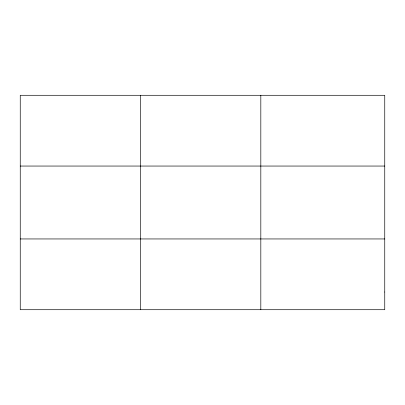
<?xml version="1.0" encoding="UTF-8"?>
<svg xmlns="http://www.w3.org/2000/svg" width="405" height="405" viewBox="0 0 405 405"><rect width="100%" height="100%" fill="white"/><g stroke="black" fill="none" stroke-linecap="round" stroke-linejoin="round"><path stroke-width="0.61" d="M140.535 95.291L140.535 309.709M260.82 95.291L260.82 309.709M20.25 166.05L384.75 166.05M20.25 238.95L384.75 238.95M384.75 292.02L384.75 309.709L20.25 309.709L20.25 95.291L384.75 95.291L384.75 292.02"/></g></svg>
